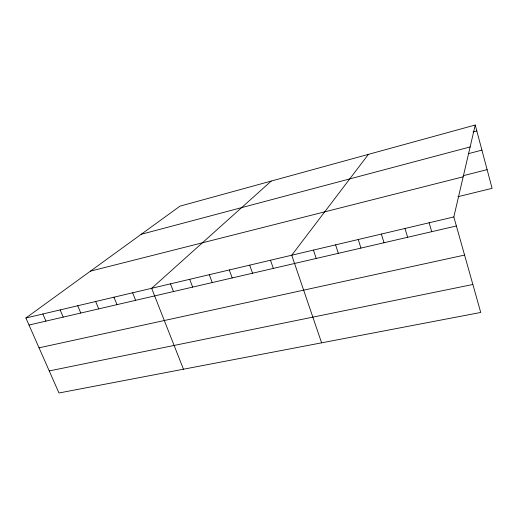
<?xml version="1.0" encoding="UTF-8"?>
<svg xmlns="http://www.w3.org/2000/svg" width="518" height="518" viewBox="0 0 518 518"><rect width="100%" height="100%" fill="white"/><g stroke="black" fill="none" stroke-linecap="round" stroke-linejoin="round"><path stroke-width="0.78" d="M453.826 216.945L475.233 125.013L179.973 206.145L25.9 317.994L58.968 392.987L480.743 312.451L453.826 216.945L25.9 317.994M368.402 154.37L291.744 255.219L321.607 342.838M271.257 181.06L151.651 288.299L183.456 369.217M473.031 131.96L476.813 130.931M141.174 234.311L470.13 146.931M468.356 153.684L481.921 150.116M463.584 175.602L487.121 169.632M90.436 271.147L463.176 176.806M457.86 196.717L492.1 188.332L475.233 125.013M29.008 325.039L456.371 225.971M39.057 347.824L464.575 255.076M49.242 370.927L472.863 284.479M42.852 313.992L45.947 321.115M60.12 309.913L63.202 317.113M77.726 305.756L80.789 313.04M95.668 301.521L98.718 308.883M113.966 297.196L116.997 304.642M132.621 292.793L135.638 300.323M170.493 283.851L173.465 291.556M189.698 279.312L192.651 287.108M209.298 274.689L212.225 282.569M229.286 269.969L232.187 277.939M249.682 265.151L252.557 273.219M270.493 260.237L273.342 268.402M313.442 250.097L316.226 258.456M335.593 244.865L338.345 253.328M358.229 239.517L360.942 248.096M381.352 234.058L384.026 242.741M404.979 228.477L407.614 237.276M429.131 222.772L431.721 231.682"/></g></svg>
